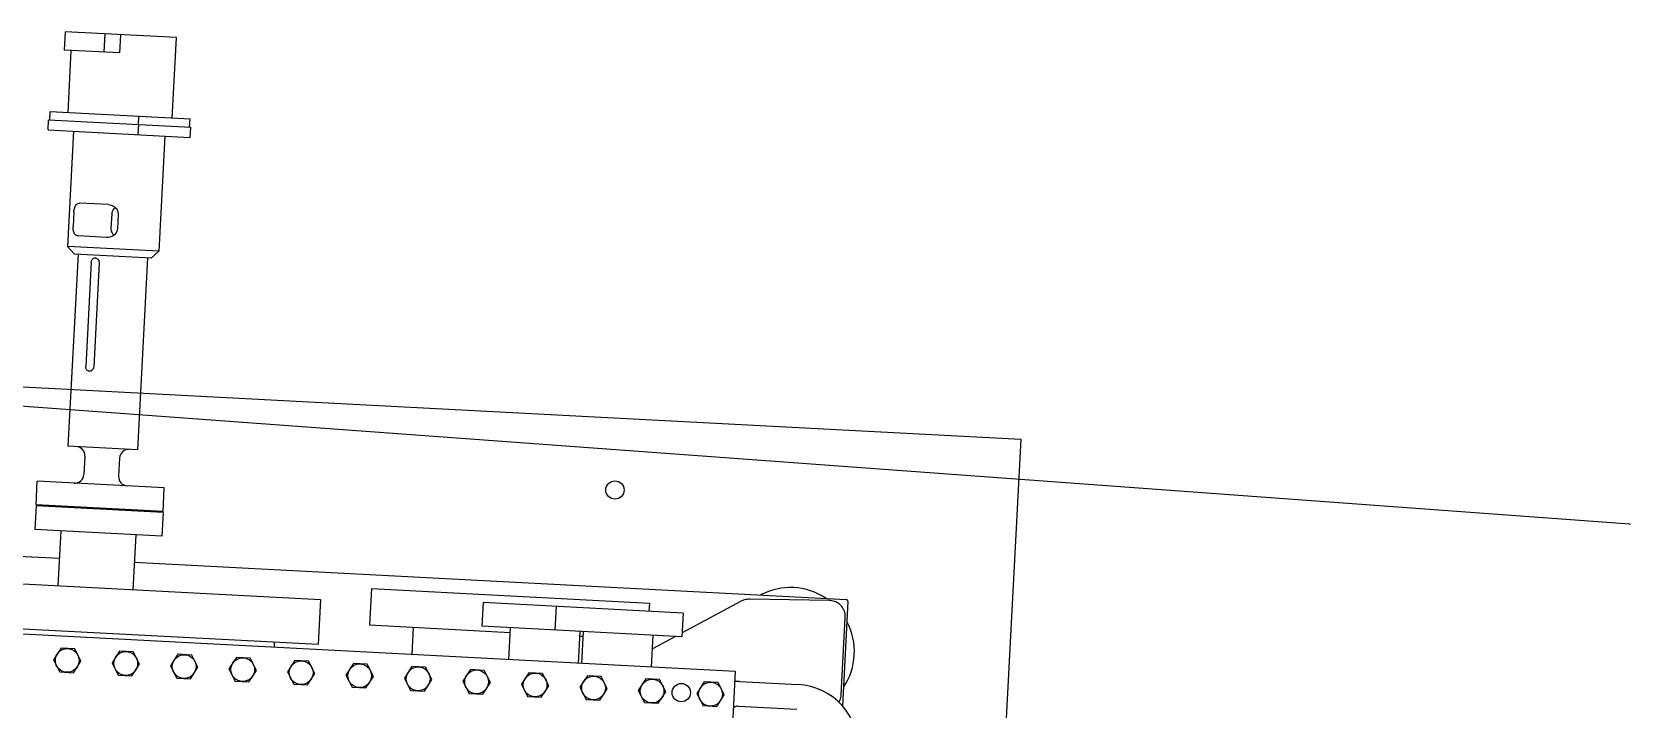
# Model space of a CAD drawing. Extents: x -50 to 48714, y -13211 to 6743.
# Drawn here: x 25984 to 26853, y -226 to 144 of the extents above; entities that cross this region are included whole.
import ezdxf

# ---------------------------------------------------------------- set-up
doc = ezdxf.new("R2010")
doc.units = 0
doc.header["$LTSCALE"] = 50
doc.layers.get('0').update_dxf_attribs({"linetype": 'CONTINUOUS'})
doc.layers.add('UE46_01$0$BETON', color=9, linetype='CONTINUOUS')

# ---------------------------------------------------------------- blocks, each defined once
blk = doc.blocks.new('UE46_01$0$SMAF_UE46_O')
for p, q in [((-18.06, 615.1), (-18.06, 605.1)), ((42.77, 615.1), (-18.06, 615.1)), ((3.59, 615.1), (3.59, 605.1)), ((12.29, 605.1), (12.29, 615.1)), ((42.77, 571.1), (42.77, 615.1)), ((12.29, 605.1), (-18.06, 605.1)), ((-14.23, 571.1), (-14.23, 605.1)), ((-24.66, 566.6), (53.2, 566.6)), ((-24.66, 561), (-24.66, 566.6)), ((-23.98, 571.1), (52.52, 571.1)), ((-23.98, 566.6), (-23.98, 571.1)), ((24.52, 566.6), (24.52, 571.1)), ((24.7, 561), (24.7, 566.6)), ((52.52, 566.6), (52.52, 571.1)), ((53.2, 561), (53.2, 566.6)), ((-24.66, 561), (53.2, 561)), ((-10.73, 561), (-10.73, 498)), ((39.27, 561), (39.27, 498)), ((10.4, 522), (-5.19, 522)), ((-8.21, 517), (-8.21, 509)), ((12.5, 517), (12.5, 509)), ((16.04, 517), (16.04, 509)), ((39.27, 498), (-10.73, 498)), ((-10.73, 498), (-6.73, 494)), ((10.4, 504), (-5.19, 504)), ((39.27, 498), (35.27, 494)), ((35.27, 494), (-6.73, 494)), ((-4.73, 494), (-4.73, 389)), ((2.69, 490), (2.69, 433)), ((7.02, 490), (7.02, 433)), ((33.27, 494), (33.27, 389)), ((33.27, 389), (-4.73, 389)), ((4.77, 384), (4.77, 374)), ((23.77, 384), (23.77, 374)), ((49.02, 369), (-20.48, 369)), ((-20.48, 356), (-20.48, 369)), ((49.02, 356), (49.02, 369)), ((49.02, 356), (-20.48, 356)), ((49.02, 355.5), (-20.48, 355.5)), ((-20.48, 355.5), (-20.48, 342.5)), ((11.09, 356), (11.09, 355.5)), ((17.44, 356), (17.44, 355.5)), ((49.02, 355.5), (49.02, 342.5)), ((49.02, 342.5), (-20.48, 342.5)), ((-6.23, 342.5), (-6.23, 312.5)), ((34.77, 342.5), (34.77, 312.5)), ((-422.35, 327.52), (-6.23, 327.52)), ((34.77, 327.52), (424.35, 327.52)), ((367.08, 323.54), (335.75, 304.58)), ((415.06, 326.52), (371.74, 324.94)), ((425.35, 326.52), (425.35, 269.17)), ((165, 320), (317, 320)), ((165, 320), (165, 300)), ((335.75, 315.5), (226.25, 315.5)), ((226.25, 315.5), (226.25, 302.5)), ((266.25, 315.5), (266.25, 302.5)), ((317, 320), (317, 315.5)), ((335.75, 315.5), (335.75, 302.5)), ((424.35, 275.3), (424.35, 317.76)), ((-115.5, 312.5), (137.5, 312.5)), ((137.5, 312.5), (137.5, 288)), ((165, 300), (241.9, 300)), ((189, 285), (189, 300)), ((335.75, 302.5), (226.25, 302.5)), ((241.9, 285), (241.9, 302.5)), ((280.1, 285), (280.1, 302.5)), ((280.1, 300), (281.9, 300)), ((281.9, 285), (281.9, 302.5)), ((332.32, 302.5), (320.1, 295.11)), ((320.1, 285), (320.1, 302.5)), ((-115.5, 288), (137.5, 288)), ((113.65, 285), (113.65, 288)), ((366, 285), (-364, 285)), ((-2.75, 278.5), (-6.51, 272)), ((4.75, 278.5), (-2.75, 278.5)), ((8.51, 272), (4.75, 278.5)), ((29.25, 278.5), (25.49, 272)), ((36.75, 278.5), (29.25, 278.5)), ((40.51, 272), (36.75, 278.5)), ((61.25, 278.5), (57.49, 272)), ((68.75, 278.5), (61.25, 278.5)), ((72.51, 272), (68.75, 278.5)), ((93.25, 278.5), (89.49, 272)), ((100.75, 278.5), (93.25, 278.5)), ((104.51, 272), (100.75, 278.5)), ((125.25, 278.5), (121.49, 272)), ((132.75, 278.5), (125.25, 278.5)), ((136.51, 272), (132.75, 278.5)), ((157.25, 278.5), (153.49, 272)), ((164.75, 278.5), (157.25, 278.5)), ((168.51, 272), (164.75, 278.5)), ((189.25, 278.5), (185.49, 272)), ((196.75, 278.5), (189.25, 278.5)), ((200.51, 272), (196.75, 278.5)), ((221.25, 278.5), (217.49, 272)), ((228.75, 278.5), (221.25, 278.5)), ((232.51, 272), (228.75, 278.5)), ((253.25, 278.5), (249.49, 272)), ((260.75, 278.5), (253.25, 278.5)), ((264.51, 272), (260.75, 278.5)), ((285.25, 278.5), (281.49, 272)), ((292.75, 278.5), (285.25, 278.5)), ((296.51, 272), (292.75, 278.5)), ((317.25, 278.5), (313.49, 272)), ((324.75, 278.5), (317.25, 278.5)), ((328.51, 272), (324.75, 278.5)), ((349.25, 278.5), (345.49, 272)), ((356.75, 278.5), (349.25, 278.5)), ((360.51, 272), (356.75, 278.5)), ((366, -285), (366, 285)), ((368.5, 279.75), (400.5, 279.75)), ((-6.51, 272), (-2.75, 265.5)), ((4.75, 265.5), (8.51, 272)), ((25.49, 272), (29.25, 265.5)), ((36.75, 265.5), (40.51, 272)), ((57.49, 272), (61.25, 265.5)), ((68.75, 265.5), (72.51, 272)), ((89.49, 272), (93.25, 265.5)), ((100.75, 265.5), (104.51, 272)), ((121.49, 272), (125.25, 265.5)), ((132.75, 265.5), (136.51, 272)), ((153.49, 272), (157.25, 265.5)), ((164.75, 265.5), (168.51, 272)), ((185.49, 272), (189.25, 265.5)), ((196.75, 265.5), (200.51, 272)), ((217.49, 272), (221.25, 265.5)), ((228.75, 265.5), (232.51, 272)), ((249.49, 272), (253.25, 265.5)), ((260.75, 265.5), (264.51, 272)), ((281.49, 272), (285.25, 265.5)), ((292.75, 265.5), (296.51, 272)), ((313.49, 272), (317.25, 265.5)), ((324.75, 265.5), (328.51, 272)), ((345.49, 272), (349.25, 265.5)), ((356.75, 265.5), (360.51, 272)), ((-2.75, 265.5), (4.75, 265.5)), ((29.25, 265.5), (36.75, 265.5)), ((61.25, 265.5), (68.75, 265.5)), ((93.25, 265.5), (100.75, 265.5)), ((125.25, 265.5), (132.75, 265.5)), ((157.25, 265.5), (164.75, 265.5)), ((189.25, 265.5), (196.75, 265.5)), ((221.25, 265.5), (228.75, 265.5)), ((253.25, 265.5), (260.75, 265.5)), ((285.25, 265.5), (292.75, 265.5)), ((317.25, 265.5), (324.75, 265.5)), ((349.25, 265.5), (356.75, 265.5)), ((368.5, 266.25), (400.5, 266.25))]:
    blk.add_line(p, q)
for centre, radius in [((1, 272), 6.5), ((33, 272), 6.5), ((65, 272), 6.5), ((97, 272), 6.5), ((129, 272), 6.5), ((161, 272), 6.5), ((193, 272), 6.5), ((225, 272), 6.5), ((257, 272), 6.5), ((289, 272), 6.5), ((321, 272), 6.5), ((353, 272), 6.5), ((337, 272), 5)]:
    blk.add_circle(centre, radius)
for centre, radius, start, end in [((-0.23, 384), 5, 0, 90), ((28.77, 384), 5, 90, 180), ((-0.23, 374), 5, 270, 0), ((28.77, 374), 5, 180, 270), ((395.35, 297.52), 35, 59.09359, 120.90641), ((424.35, 326.52), 1, 0, 90), ((395.35, 297.52), 35, 329.05906, 30.94094), ((368.5, 263), 16.75, 90, 98.59518), ((400.5, 245), 34.75, 270, 90), ((368.5, 263), 3.25, 90, 140.86375)]:
    blk.add_arc(centre, radius, start, end)
for points, start_tangent, end_tangent in [([(-8.21, 517), (-8.13, 518.22), (-7.88, 519.4), (-7.46, 520.43), (-6.86, 521.26), (-6.09, 521.81), (-5.19, 522)], (0, 1), (1, 0)), ([(10.4, 522), (11.86, 521.81), (13.26, 521.26), (14.43, 520.43), (15.32, 519.38), (15.86, 518.19), (16.04, 517)], (1, 0), (0, -1)), ([(14.25, 520.56), (14.11, 520.43), (13.23, 519.4), (12.68, 518.22), (12.5, 517)], (-0.760328, -0.64954), (0, -1)), ([(-5.19, 504), (-6.08, 504.19), (-6.86, 504.74), (-7.46, 505.57), (-7.89, 506.62), (-8.14, 507.81), (-8.21, 509)], (-1, 0), (0, 1)), ([(16.04, 509), (15.86, 507.78), (15.31, 506.6), (14.43, 505.57), (13.26, 504.74), (11.87, 504.19), (10.4, 504)], (0, -1), (-1, 0)), ([(12.5, 509), (12.67, 507.81), (13.22, 506.62), (14.11, 505.57), (14.25, 505.44)], (0, -1), (0.760326, -0.649542)), ([(2.69, 490), (2.8, 490.85), (3.16, 491.6), (3.7, 492.16), (4.39, 492.46), (4.77, 492.5)], (0, 1), (1, -0.000018)), ([(4.77, 492.5), (5.14, 492.46), (5.87, 492.17), (6.47, 491.61), (6.88, 490.85), (7.02, 490)], (1, -0.000018), (0, -1)), ([(4.77, 430.5), (4.4, 430.54), (3.71, 430.83), (3.16, 431.39), (2.81, 432.15), (2.69, 433)], (-1, -0.000579), (0, 1)), ([(7.02, 433), (6.88, 432.15), (6.48, 431.4), (5.87, 430.84), (5.15, 430.54), (4.77, 430.5)], (0, -1), (-1, -0.000579)), ([(371.74, 324.94), (368.86, 324.38), (367.07, 323.54)], (-0.999334, -0.036478), (-0.855289, -0.518151)), ([(424.35, 317.76), (423.9, 320.54), (422.6, 323.01), (420.57, 324.95), (417.98, 326.17), (415.06, 326.52)], (0, 1), (-0.999334, -0.036478)), ([(423.37, 271.2), (423.91, 272.52), (424.35, 275.3)], (0.447398, 0.894335), (0, 1))]:
    blk.add_spline(points, degree=3, dxfattribs=dict(start_tangent=start_tangent, end_tangent=end_tangent))
blk = doc.blocks.new('UE46_01$0$SOCKEL_SMAB_O')
at = {"layer": 'UE46_01$0$BETON'}
for p, q in [((-515, 420), (515, 420)), ((515, 420), (515, -420))]:
    blk.add_line(p, q, dxfattribs=at)
blk.add_circle((295, 380.7), 5, dxfattribs=at)
blk = doc.blocks.new('UE46_01')
for p, q in [((24201.68, 479.1), (24092.35, 265.45)), ((24201.68, 479.1), (25135.05, 1.49)), ((24110.57, 301.06), (25080.01, -195.01)), ((23983.02, 51.79), (24092.35, 265.45)), ((24074.13, 229.84), (25058, -273.61)), ((23983.02, 51.79), (25002.96, -470.11)), ((25135.05, 1.49), (27275.66, -155.53)), ((27275.66, -155.53), (28977.13, -215.92)), ((25080.01, -195.01), (27264.79, -355.27)), ((28977.13, -215.92), (32478.79, -516.06)), ((25058, -273.61), (27260.44, -435.16)), ((27264.79, -355.27), (28965.04, -415.62)), ((28965.04, -415.62), (32465.31, -715.64)), ((27260.44, -435.16), (28960.2, -495.49)), ((25002.96, -470.11), (27249.58, -634.9)), ((28960.2, -495.49), (32459.92, -795.47)), ((32478.79, -516.06), (33675.31, -575.11)), ((33675.31, -575.11), (33663.48, -814.82)), ((27249.58, -634.9), (28948.1, -695.19)), ((28948.1, -695.19), (32446.45, -995.05)), ((32465.31, -715.64), (33665.45, -774.87)), ((32459.92, -795.47), (33661.51, -854.77)), ((33651.65, -1054.53), (33663.48, -814.82)), ((32446.45, -995.05), (33651.65, -1054.53))]:
    blk.add_line(p, q)
for name, rotation in [('UE46_01$0$SMAF_UE46_O', 356.9999999999944), ('UE46_01$0$SOCKEL_SMAB_O', 356.999999999994)]:
    blk.add_blockref(name, (25987.67, -471.02), dxfattribs=dict(rotation=rotation))

msp = doc.modelspace()

# ---------------------------------------------------------------- block references
msp.add_blockref('UE46_01', (0, 0))

doc.saveas('drawing.dxf')
